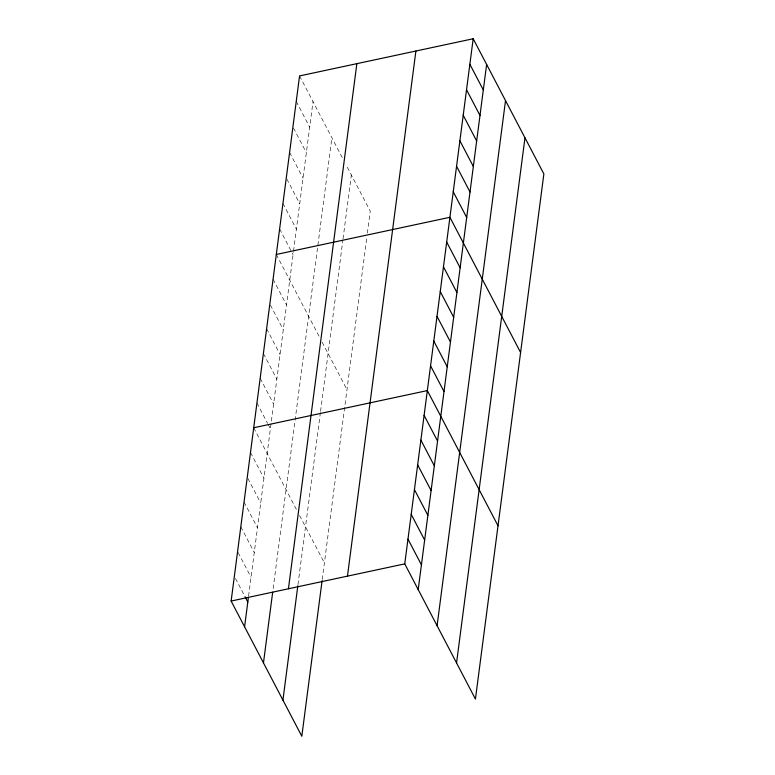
<?xml version="1.0" encoding="UTF-8"?>
<svg xmlns="http://www.w3.org/2000/svg" width="775" height="775" viewBox="0 0 775 775"><rect width="100%" height="100%" fill="white"/><g stroke="black" fill="none" stroke-linecap="round" stroke-linejoin="round"><path stroke-width="0.58" stroke-dasharray="3.88 2.91" d="M248.581 596.13L293.376 252.369M293.522 251.207L313.013 101.651M273.149 588.632L331.894 137.776M297.978 584.592L320.414 412.484M320.559 411.302L342.899 239.921M343.044 238.768L351.356 174.995M322.245 579.467L366.914 236.627M367.369 233.149L370.247 211.129L345.95 164.658M299.567 75.931L342.705 158.458M296.244 101.438L309.69 127.158M293.473 128.011L306.367 152.665M289.598 152.452L303.044 178.172M286.827 179.025L299.722 203.68M282.943 203.457L296.389 229.187M279.62 228.964L293.066 254.684M276.297 254.471L319.445 336.999M322.148 342.172L346.977 389.67M273.071 279.233L286.517 304.953M270.407 305.059L283.292 329.704M266.619 328.745L280.066 354.466M263.393 353.497L276.84 379.217M260.168 378.248L273.614 403.978M256.942 403.01L267.588 423.373M268.15 424.438L270.388 428.73M253.716 427.761L297.406 511.326M299.567 515.462L324.396 562.96M250.49 452.522L263.936 478.243M247.826 478.349L260.71 502.994M244.038 502.035L257.484 527.756M240.812 526.787L254.258 552.507M238.148 552.614L251.032 577.268M235.484 578.441L244.445 595.587"/><path stroke-width="1.16" d="M322.09 580.64L301.814 736.25L231.134 601.051L299.567 75.931L473.186 38.75L543.866 173.949L475.433 699.069L404.753 563.871L473.186 38.75M244.58 626.781L248.426 597.302M263.471 662.906L272.684 592.168M288.436 588.787L356.858 63.657M282.923 700.125L297.832 585.774M347.462 576.145L415.894 51.024M418.2 589.601L486.632 64.47M437.09 625.725L505.523 100.595M456.552 662.945L524.975 137.814M276.297 254.471L449.917 217.291L520.597 352.489M253.716 427.761L427.335 390.581L498.015 525.779M231.134 601.051L404.753 563.871M469.863 64.257L483.309 89.977M466.54 89.764L479.987 115.485M463.218 115.272L476.664 140.992M459.895 140.779L473.341 166.499M456.572 166.276L470.018 192.006M453.239 191.783L466.695 217.504M446.691 242.052L460.137 267.772M443.465 266.803L456.911 292.524M440.239 291.565L453.685 317.285M437.013 316.316L450.459 342.037M433.787 341.068L447.233 366.798M430.561 365.829L444.007 391.549M424.109 415.342L437.555 441.062M420.883 440.093L434.329 465.814M417.657 464.855L431.103 490.575M414.431 489.606L427.877 515.327M411.205 514.368L424.652 540.088M407.979 539.119L421.426 564.839M245.007 596.663L247.806 602.02"/></g></svg>
